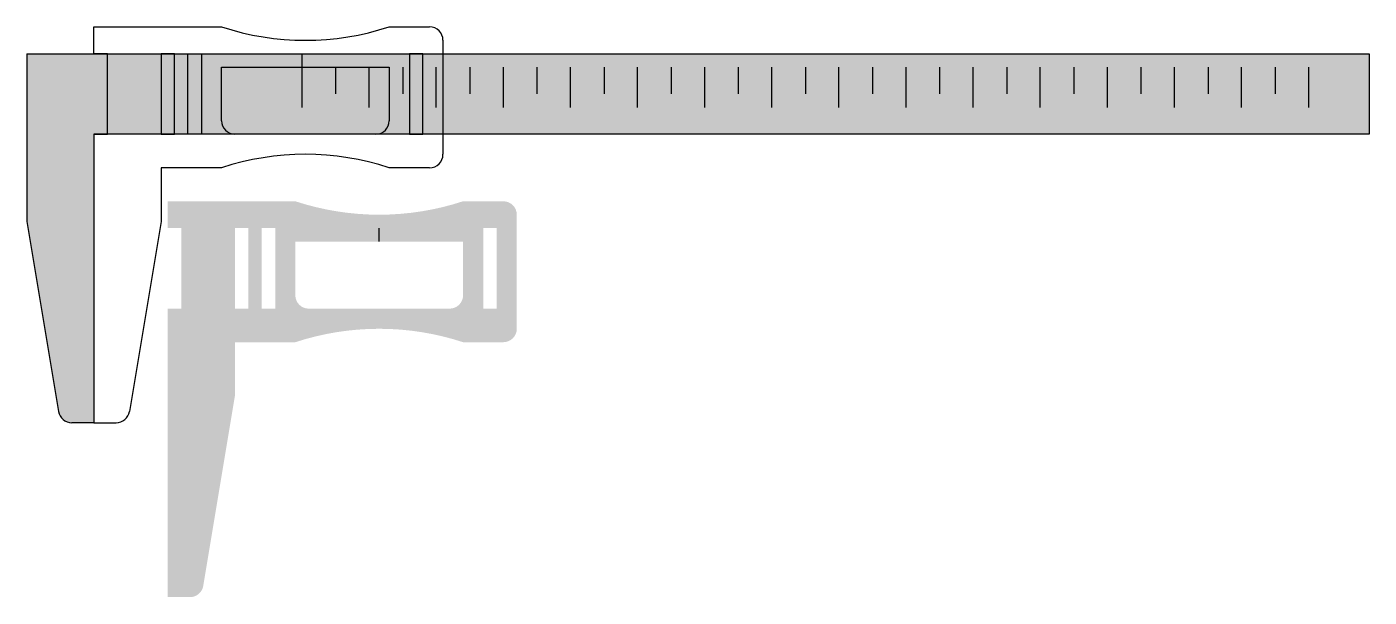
# Model space of a CAD drawing. Header units: millimetres. Extents: x -41 to 159, y -79 to 6.
import ezdxf

# ---------------------------------------------------------------- set-up
doc = ezdxf.new("R2010")
doc.units = ezdxf.units.MM
doc.layers.add('assy ... body', color=16, linetype='Continuous', lineweight=25, true_color=0x800000)
doc.layers.add('assy ... jaw', color=16, linetype='Continuous', lineweight=25, true_color=0x800000)
for name, color, linetype, lineweight in [('assy ... body-hash', 3, 'Continuous', 25), ('assy ... jaw-hash', 3, 'Continuous', 25), ('hatch', 6, 'Continuous', 25), ('hatch ... scoring', 4, 'Continuous', 25)]:
    doc.layers.add(name, color=color, linetype=linetype, lineweight=lineweight)

msp = doc.modelspace()

# ---------------------------------------------------------------- hatches: boundary and pattern name
at = {"layer": 'hatch', "transparency": 33554687}
h = msp.add_hatch(color=256, dxfattribs=at)
edge = h.paths.add_edge_path(flags=0)
edge.add_line((159, 2), (159, -10))
edge.add_line((159, -10), (-31, -10))
edge.add_line((-31, -10), (-31, -53))
edge.add_line((-31, -53), (-34.31, -53))
edge.add_arc((-34.31, -51), 2, 189.4623, 270, ccw=False)
edge.add_line((-36.28, -51.33), (-41, -23))
edge.add_line((-41, -23), (-41, 2))
edge.add_line((-41, 2), (159, 2))
h = msp.add_hatch(color=256, dxfattribs=at)
edge = h.paths.add_edge_path(flags=0)
edge.add_arc((-16.69, -77), 2, 270, 350.5377, ccw=False)
edge.add_line((-16.69, -79), (-20, -79))
edge.add_line((-20, -79), (-20, -36))
edge.add_line((-20, -36), (-18, -36))
edge.add_line((-18, -36), (-18, -24))
edge.add_line((-18, -24), (-20, -24))
edge.add_line((-20, -24), (-20, -20))
edge.add_line((-20, -20), (-1, -20))
edge.add_arc((11.5, 18), 40, 251.7915, 288.2085)
edge.add_line((24, -20), (30, -20))
edge.add_arc((30, -22), 2, 0, 90, ccw=False)
edge.add_line((32, -22), (32, -39))
edge.add_arc((30, -39), 2, 270, 360, ccw=False)
edge.add_line((30, -41), (24, -41))
edge.add_arc((11.5, -79), 40, 71.7915, 108.2085)
edge.add_line((-1, -41), (-10, -41))
edge.add_line((-10, -41), (-10, -49))
edge.add_line((-10, -49), (-14.72, -77.33))
h.paths.add_polyline_path([(-4, -36), (-6, -36), (-6, -24), (-4, -24)], flags=0)
h.paths.add_polyline_path([(-10, -24), (-10, -36), (-8, -36), (-8, -24)], flags=0)
edge = h.paths.add_edge_path(flags=0)
edge.add_line((24, -26), (24, -34))
edge.add_arc((22, -34), 2, 270, 360, ccw=False)
edge.add_line((22, -36), (1, -36))
edge.add_arc((1, -34), 2, 180, 270, ccw=False)
edge.add_line((-1, -34), (-1, -26))
edge.add_line((-1, -26), (24, -26))
h.paths.add_polyline_path([(27, -36), (29, -36), (29, -24), (27, -24)], flags=0)

# ---------------------------------------------------------------- linework, layer by layer
at = {"layer": 'assy ... body'}
for p, q in [((-41, 2), (159, 2)), ((-41, 2), (-41, -23)), ((159, 2), (159, -10)), ((159, -10), (-31, -10)), ((-31, -10), (-31, -53)), ((-41, -23), (-36.28, -51.33)), ((-31, -53), (-34.31, -53))]:
    msp.add_line(p, q, dxfattribs=at)
msp.add_arc((-34.31, -51), 2, 189.4623, 270, dxfattribs=at)
at = {"layer": 'assy ... body-hash'}
for p, q in [((0, -6), (0, 0)), ((5, 0), (5, -4)), ((10, -6), (10, 0)), ((15, 0), (15, -4)), ((20, -6), (20, 0)), ((25, 0), (25, -4)), ((30, -6), (30, 0)), ((35, 0), (35, -4)), ((40, -6), (40, 0)), ((45, 0), (45, -4)), ((50, -6), (50, 0)), ((55, 0), (55, -4)), ((60, -6), (60, 0)), ((65, 0), (65, -4)), ((70, -6), (70, 0)), ((75, 0), (75, -4)), ((80, -6), (80, 0)), ((85, 0), (85, -4)), ((90, -6), (90, 0)), ((95, 0), (95, -4)), ((100, -6), (100, 0)), ((105, 0), (105, -4)), ((110, -6), (110, 0)), ((115, 0), (115, -4)), ((120, -6), (120, 0)), ((125, 0), (125, -4)), ((130, -6), (130, 0)), ((135, 0), (135, -4)), ((140, -6), (140, 0)), ((145, 0), (145, -4)), ((150, -6), (150, 0))]:
    msp.add_line(p, q, dxfattribs=at)
at = {"layer": 'assy ... jaw'}
for p, q in [((-31, 2), (-31, 6)), ((-31, 6), (-12, 6)), ((13, 6), (19, 6)), ((21, 4), (21, -13)), ((-29, 2), (-31, 2)), ((-29, -10), (-29, 2)), ((-19, 2), (-21, 2)), ((-21, 2), (-21, -10)), ((-19, -10), (-19, 2)), ((-17, -10), (-17, 2)), ((-17, 2), (-15, 2)), ((-15, 2), (-15, -10)), ((16, 2), (16, -10)), ((18, 2), (16, 2)), ((18, -10), (18, 2)), ((-12, 0), (13, 0)), ((-12, -8), (-12, 0)), ((13, 0), (13, -8)), ((-31, -10), (-31, -53)), ((-31, -10), (-29, -10)), ((-21, -10), (-19, -10)), ((-15, -10), (-17, -10)), ((11, -10), (-10, -10)), ((16, -10), (18, -10)), ((-12, -15), (-21, -15)), ((-21, -15), (-21, -23)), ((19, -15), (13, -15)), ((-21, -23), (-25.72, -51.33)), ((-31, -53), (-27.69, -53))]:
    msp.add_line(p, q, dxfattribs=at)
for centre, radius, start, end in [((0.5, 44), 40, 251.7915, 288.2085), ((19, 4), 2, 0, 90), ((-10, -8), 2, 180, 270), ((11, -8), 2, 270, 0), ((0.5, -53), 40, 71.7915, 108.2085), ((19, -13), 2, 270, 0), ((-27.69, -51), 2, 270, 350.5377)]:
    msp.add_arc(centre, radius, start, end, dxfattribs=at)
at = {"layer": 'assy ... jaw-hash'}
msp.add_line((0, 0), (0, 2), dxfattribs=at)
at = {"layer": 'hatch ... scoring'}
for p, q in [((0, -6), (0, 0)), ((5, 0), (5, -4)), ((10, -6), (10, 0)), ((15, 0), (15, -4)), ((20, -6), (20, 0)), ((25, 0), (25, -4)), ((30, -6), (30, 0)), ((35, 0), (35, -4)), ((40, -6), (40, 0)), ((45, 0), (45, -4)), ((50, -6), (50, 0)), ((55, 0), (55, -4)), ((60, -6), (60, 0)), ((65, 0), (65, -4)), ((70, -6), (70, 0)), ((75, 0), (75, -4)), ((80, -6), (80, 0)), ((85, 0), (85, -4)), ((90, -6), (90, 0)), ((95, 0), (95, -4)), ((100, -6), (100, 0)), ((105, 0), (105, -4)), ((110, -6), (110, 0)), ((115, 0), (115, -4)), ((120, -6), (120, 0)), ((125, 0), (125, -4)), ((130, -6), (130, 0)), ((135, 0), (135, -4)), ((140, -6), (140, 0)), ((145, 0), (145, -4)), ((150, -6), (150, 0)), ((11.5, -26), (11.5, -24))]:
    msp.add_line(p, q, dxfattribs=at)

doc.saveas('drawing.dxf')
